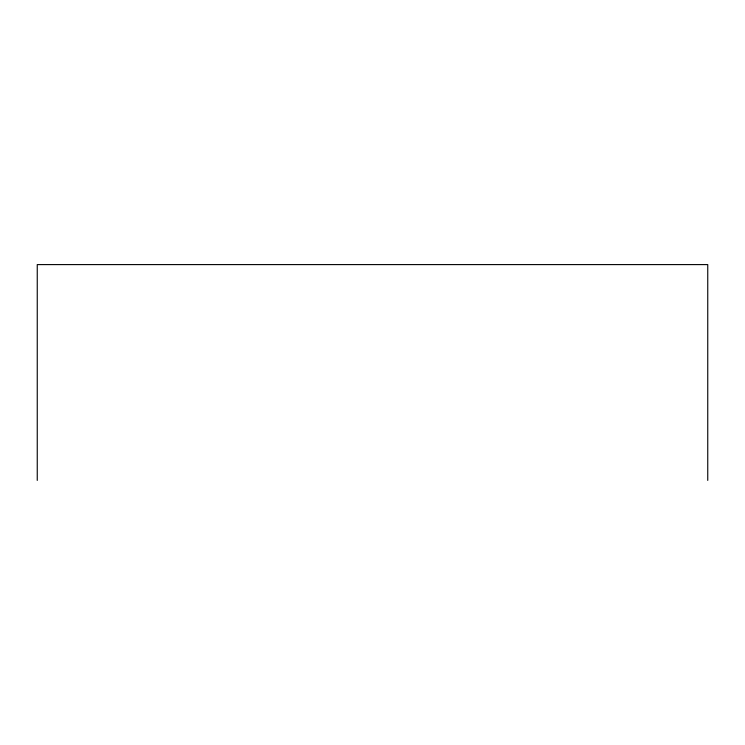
<?xml version="1.0" encoding="UTF-8"?>
<svg xmlns="http://www.w3.org/2000/svg" width="745" height="745" viewBox="0 0 745 745"><rect width="100%" height="100%" fill="white"/><g stroke="black" fill="none" stroke-linecap="round" stroke-linejoin="round"><path stroke-width="1.12" d="M707.75 480.404L707.75 264.596L37.25 264.596L37.25 480.404"/></g></svg>
